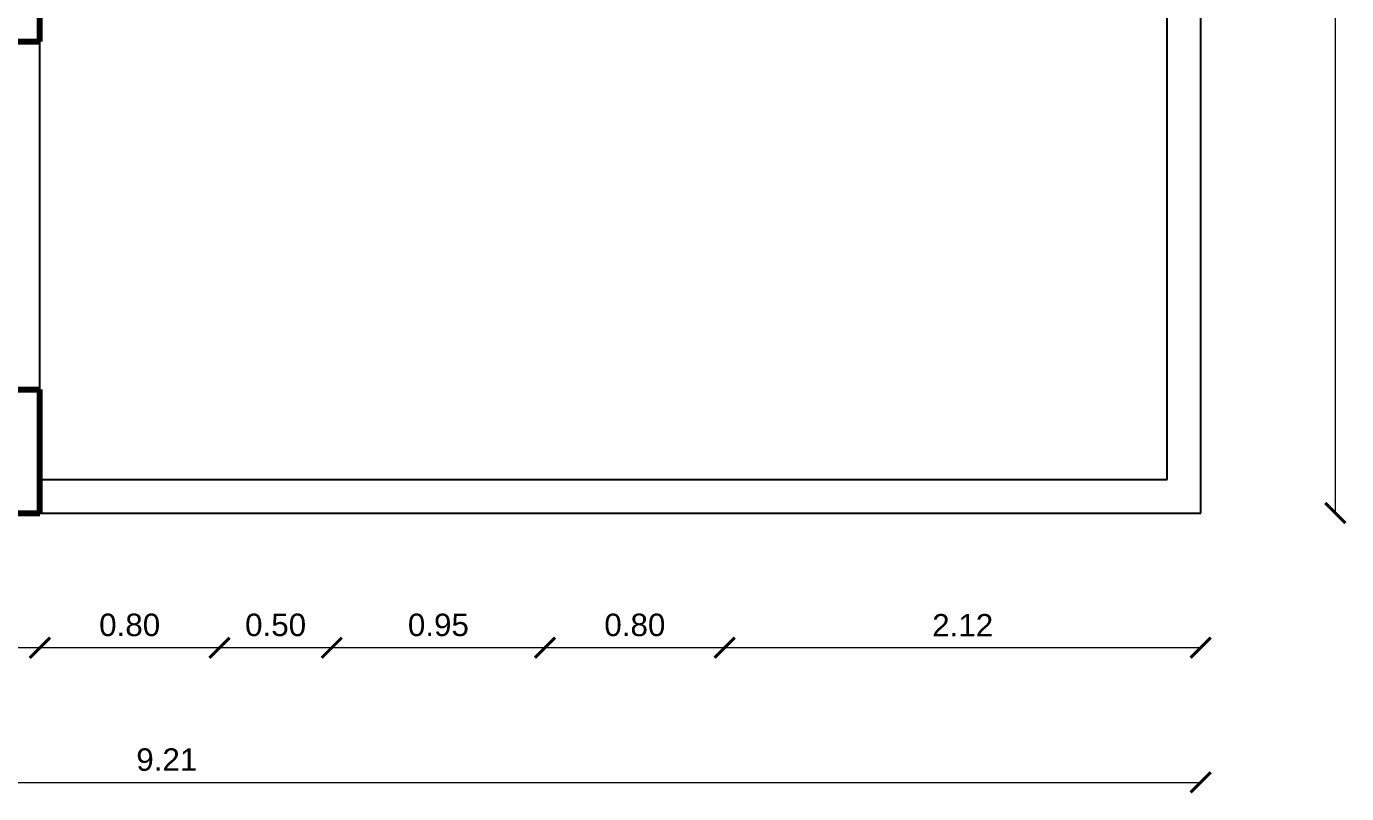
# Model space of a CAD drawing. Header units: inches. Extents: x -1.4 to 10.6, y -3.4 to 32.7.
# Drawn here: x 3.98 to 9.86, y -1.25 to 2.17 of the extents above; entities that cross this region are included whole.
import ezdxf

# ---------------------------------------------------------------- set-up
doc = ezdxf.new("R2010")
doc.units = ezdxf.units.IN
doc.header["$MEASUREMENT"] = 0
doc.linetypes.add('CONTINUA', pattern=[0])
for name, color, linetype in [('Cotas', 60, 'Continuous'), ('Pared lejana', 152, 'Continuous'), ('Ventana', 4, 'Continuous')]:
    doc.layers.add(name, color=color, linetype=linetype)
doc.layers.add('Paredes', color=5, linetype='Continuous', lineweight=80)
doc.styles.get("Standard").update_dxf_attribs({"font": 'arial.ttf'})
doc.dimstyles.new('Cotas', dxfattribs={"dimtxt": 0.1, "dimasz": 0.09, "dimexe": 0.2, "dimexo": 0.4, "dimgap": 0.05, "dimtad": 1, "dimzin": 0, "dimdsep": 46, "dimtxsty": 'Standard', "dimblk": 'ARCHTICK', "dimcen": 0.09, "dimse1": 1, "dimse2": 1, "dimclrd": 60, "dimclre": 256, "dimadec": 0, "dimazin": 0, "dimtfac": 1, "dimtix": 1, "dimtofl": 0, "dimtmove": 1, "dimatfit": 3, "dimfxl": 0, "dimtolj": 1, "dimtzin": 0, "dimlwd": 9, "dimarcsym": 0})

# ---------------------------------------------------------------- blocks, each defined once
blk = doc.blocks.new('_ArchTick')
at = {"color": 0, "linetype": 'ByBlock', "const_width": 0.15}
blk.add_lwpolyline([(-0.5, -0.5), (0.5, 0.5)], dxfattribs=at)
blk = doc.blocks.new('*D71')
at = {"layer": 'Cotas', "color": 60, "linetype": 'CONTINUA', "lineweight": 9, "transparency": 16777216}
blk.add_line((0, -1.2), (9.2099, -1.2), dxfattribs=at)
at = {"layer": 'Defpoints', "color": 0, "transparency": 16777216}
for p in [(0, -1.2), (9.2099, -1.2), (9.2099, -1.2)]:
    blk.add_point(p, dxfattribs=at)
at = {"layer": 'Cotas', "color": 60, "lineweight": 9, "transparency": 16777216, "xscale": 0.09, "yscale": 0.09, "zscale": 0.09, "rotation": 180}
blk.add_blockref('_ArchTick', (0, -1.2), dxfattribs=at)
at = {"layer": 'Cotas', "color": 60, "lineweight": 9, "transparency": 16777216, "xscale": 0.09, "yscale": 0.09, "zscale": 0.09}
blk.add_blockref('_ArchTick', (9.2099, -1.2), dxfattribs=at)
at = {"layer": 'Cotas', "color": 0, "transparency": 16777216, "insert": (4.605, -1.0989), "char_height": 0.1, "attachment_point": 5}
blk.add_mtext('\\A1;9.21', dxfattribs=at)
blk = doc.blocks.new('*D72')
at = {"layer": 'Cotas', "color": 60, "linetype": 'CONTINUA', "lineweight": 9, "transparency": 16777216}
blk.add_line((9.8099, 0), (9.8099, 10.3444), dxfattribs=at)
at = {"layer": 'Defpoints', "color": 0, "transparency": 16777216}
for p in [(9.8099, 10.3444), (9.8099, 10.3444), (9.8099, 0)]:
    blk.add_point(p, dxfattribs=at)
at = {"layer": 'Cotas', "color": 60, "lineweight": 9, "transparency": 16777216, "xscale": 0.09, "yscale": 0.09, "zscale": 0.09}
for p, rotation in [((9.8099, 10.3444), 90), ((9.8099, 0), 270)]:
    blk.add_blockref('_ArchTick', p, dxfattribs=dict(at, rotation=rotation))
at = {"layer": 'Cotas', "color": 0, "transparency": 16777216, "insert": (9.7088, 5.1722), "char_height": 0.1, "attachment_point": 5, "rotation": 90}
blk.add_mtext('\\A1;10.34', dxfattribs=at)
blk = doc.blocks.new('*D77')
at = {"layer": 'Cotas', "color": 60, "linetype": 'CONTINUA', "lineweight": 9, "transparency": 16777216}
blk.add_line((9.2099, -0.6), (7.0896, -0.6), dxfattribs=at)
at = {"layer": 'Defpoints', "color": 0, "transparency": 16777216}
for p in [(7.0896, -0.6), (7.0896, -0.6), (9.2099, -0.6)]:
    blk.add_point(p, dxfattribs=at)
at = {"layer": 'Cotas', "color": 60, "lineweight": 9, "transparency": 16777216, "xscale": 0.09, "yscale": 0.09, "zscale": 0.09, "rotation": 180}
blk.add_blockref('_ArchTick', (7.0896, -0.6), dxfattribs=at)
at = {"layer": 'Cotas', "color": 60, "lineweight": 9, "transparency": 16777216, "xscale": 0.09, "yscale": 0.09, "zscale": 0.09}
blk.add_blockref('_ArchTick', (9.2099, -0.6), dxfattribs=at)
at = {"layer": 'Cotas', "color": 0, "transparency": 16777216, "insert": (8.1498, -0.4998), "char_height": 0.1, "attachment_point": 5}
blk.add_mtext('\\A1;2.12', dxfattribs=at)
blk = doc.blocks.new('*D78')
at = {"layer": 'Cotas', "color": 60, "linetype": 'CONTINUA', "lineweight": 9, "transparency": 16777216}
blk.add_line((7.0896, -0.6), (6.2896, -0.6), dxfattribs=at)
at = {"layer": 'Defpoints', "color": 0, "transparency": 16777216}
for p in [(6.2896, 3.5497), (6.2896, -0.6), (7.0896, -0.6)]:
    blk.add_point(p, dxfattribs=at)
at = {"layer": 'Cotas', "color": 60, "lineweight": 9, "transparency": 16777216, "xscale": 0.09, "yscale": 0.09, "zscale": 0.09, "rotation": 180}
blk.add_blockref('_ArchTick', (6.2896, -0.6), dxfattribs=at)
at = {"layer": 'Cotas', "color": 60, "lineweight": 9, "transparency": 16777216, "xscale": 0.09, "yscale": 0.09, "zscale": 0.09}
blk.add_blockref('_ArchTick', (7.0896, -0.6), dxfattribs=at)
at = {"layer": 'Cotas', "color": 0, "transparency": 16777216, "insert": (6.6896, -0.4989), "char_height": 0.1, "attachment_point": 5}
blk.add_mtext('\\A1;0.80', dxfattribs=at)
blk = doc.blocks.new('*D79')
at = {"layer": 'Cotas', "color": 60, "linetype": 'CONTINUA', "lineweight": 9, "transparency": 16777216}
blk.add_line((6.2896, -0.6), (5.3396, -0.6), dxfattribs=at)
at = {"layer": 'Defpoints', "color": 0, "transparency": 16777216}
for p in [(5.3396, -0.6), (5.3396, -0.6), (6.2896, -0.6)]:
    blk.add_point(p, dxfattribs=at)
at = {"layer": 'Cotas', "color": 60, "lineweight": 9, "transparency": 16777216, "xscale": 0.09, "yscale": 0.09, "zscale": 0.09, "rotation": 180}
blk.add_blockref('_ArchTick', (5.3396, -0.6), dxfattribs=at)
at = {"layer": 'Cotas', "color": 60, "lineweight": 9, "transparency": 16777216, "xscale": 0.09, "yscale": 0.09, "zscale": 0.09}
blk.add_blockref('_ArchTick', (6.2896, -0.6), dxfattribs=at)
at = {"layer": 'Cotas', "color": 0, "transparency": 16777216, "insert": (5.8146, -0.4989), "char_height": 0.1, "attachment_point": 5}
blk.add_mtext('\\A1;0.95', dxfattribs=at)
blk = doc.blocks.new('*D80')
at = {"layer": 'Cotas', "color": 60, "linetype": 'CONTINUA', "lineweight": 9, "transparency": 16777216}
blk.add_line((5.3396, -0.6), (4.8396, -0.6), dxfattribs=at)
at = {"layer": 'Defpoints', "color": 0, "transparency": 16777216}
for p in [(4.8396, -0.6), (4.8396, -0.6), (5.3396, -0.6)]:
    blk.add_point(p, dxfattribs=at)
at = {"layer": 'Cotas', "color": 60, "lineweight": 9, "transparency": 16777216, "xscale": 0.09, "yscale": 0.09, "zscale": 0.09, "rotation": 180}
blk.add_blockref('_ArchTick', (4.8396, -0.6), dxfattribs=at)
at = {"layer": 'Cotas', "color": 60, "lineweight": 9, "transparency": 16777216, "xscale": 0.09, "yscale": 0.09, "zscale": 0.09}
blk.add_blockref('_ArchTick', (5.3396, -0.6), dxfattribs=at)
at = {"layer": 'Cotas', "color": 0, "transparency": 16777216, "insert": (5.0896, -0.4989), "char_height": 0.1, "attachment_point": 5}
blk.add_mtext('\\A1;0.50', dxfattribs=at)
blk = doc.blocks.new('*D81')
at = {"layer": 'Cotas', "color": 60, "linetype": 'CONTINUA', "lineweight": 9, "transparency": 16777216}
blk.add_line((4.8396, -0.6), (4.0396, -0.6), dxfattribs=at)
at = {"layer": 'Defpoints', "color": 0, "transparency": 16777216}
for p in [(4.0396, -0.6), (4.0396, -0.6), (4.8396, -0.6)]:
    blk.add_point(p, dxfattribs=at)
at = {"layer": 'Cotas', "color": 60, "lineweight": 9, "transparency": 16777216, "xscale": 0.09, "yscale": 0.09, "zscale": 0.09, "rotation": 180}
blk.add_blockref('_ArchTick', (4.0396, -0.6), dxfattribs=at)
at = {"layer": 'Cotas', "color": 60, "lineweight": 9, "transparency": 16777216, "xscale": 0.09, "yscale": 0.09, "zscale": 0.09}
blk.add_blockref('_ArchTick', (4.8396, -0.6), dxfattribs=at)
at = {"layer": 'Cotas', "color": 0, "transparency": 16777216, "insert": (4.4396, -0.4989), "char_height": 0.1, "attachment_point": 5}
blk.add_mtext('\\A1;0.80', dxfattribs=at)
blk = doc.blocks.new('*D82')
at = {"layer": 'Cotas', "color": 60, "linetype": 'CONTINUA', "lineweight": 9, "transparency": 16777216}
blk.add_line((4.0396, -0.6), (0, -0.6), dxfattribs=at)
at = {"layer": 'Defpoints', "color": 0, "transparency": 16777216}
for p in [(0, -0.6), (0, -0.6), (4.0396, -0.6)]:
    blk.add_point(p, dxfattribs=at)
at = {"layer": 'Cotas', "color": 60, "lineweight": 9, "transparency": 16777216, "xscale": 0.09, "yscale": 0.09, "zscale": 0.09, "rotation": 180}
blk.add_blockref('_ArchTick', (0, -0.6), dxfattribs=at)
at = {"layer": 'Cotas', "color": 60, "lineweight": 9, "transparency": 16777216, "xscale": 0.09, "yscale": 0.09, "zscale": 0.09}
blk.add_blockref('_ArchTick', (4.0396, -0.6), dxfattribs=at)
at = {"layer": 'Cotas', "color": 0, "transparency": 16777216, "insert": (2.0198, -0.4989), "char_height": 0.1, "attachment_point": 5}
blk.add_mtext('\\A1;4.04', dxfattribs=at)

msp = doc.modelspace()

# ---------------------------------------------------------------- linework, layer by layer
at = {"layer": 'Pared lejana'}
for p, q in [((9.0599, 0.15), (9.0599, 3.5497)), ((9.2099, 0), (9.2099, 3.5497)), ((4.0396, 0.15), (9.0599, 0.15)), ((4.0396, 0), (9.2099, 0))]:
    msp.add_line(p, q, dxfattribs=at)
at = {"layer": 'Paredes'}
for p, q in [((4.0396, 2.1), (4.0396, 3.5497)), ((3.7896, 2.1), (4.0396, 2.1)), ((3.7896, 0.55), (4.0396, 0.55)), ((4.0396, 0), (4.0396, 0.55)), ((0, 0), (4.0396, 0))]:
    msp.add_line(p, q, dxfattribs=at)
at = {"layer": 'Ventana'}
for p, q in [((3.7896, 2.1), (4.0396, 2.1)), ((4.0396, 0.55), (4.0396, 2.1)), ((3.7896, 0.55), (4.0396, 0.55))]:
    msp.add_line(p, q, dxfattribs=at)

# ---------------------------------------------------------------- dimensions: what is measured, and where the dimension line sits
at = {"layer": 'Cotas'}
dim = msp.add_linear_dim(base=(9.8099, 10.3444), p1=(9.8099, 0), p2=(9.8099, 10.3444), angle=270, dimstyle='Cotas', dxfattribs=at)
dim.commit()
dim.dimension.update_dxf_attribs({"geometry": '*D72', "text_midpoint": (9.7088, 5.1722)})
for base, p1, p2, picture, middle in [((6.2896, -0.6), (7.0896, -0.6), (6.2896, 3.5497), '*D78', (6.6896, -0.4989)), ((0, -0.6), (4.0396, -0.6), (0, -0.6), '*D82', (2.0198, -0.4989)), ((4.0396, -0.6), (4.8396, -0.6), (4.0396, -0.6), '*D81', (4.4396, -0.4989)), ((4.8396, -0.6), (5.3396, -0.6), (4.8396, -0.6), '*D80', (5.0896, -0.4989)), ((5.3396, -0.6), (6.2896, -0.6), (5.3396, -0.6), '*D79', (5.8146, -0.4989)), ((7.0896, -0.6), (9.2099, -0.6), (7.0896, -0.6), '*D77', (8.1498, -0.4998)), ((9.2099, -1.2), (0, -1.2), (9.2099, -1.2), '*D71', (4.605, -1.0989))]:
    dim = msp.add_linear_dim(base=base, p1=p1, p2=p2, dimstyle='Cotas', dxfattribs=at)
    dim.commit()
    dim.dimension.update_dxf_attribs({"geometry": picture, "text_midpoint": middle})

doc.saveas('drawing.dxf')
